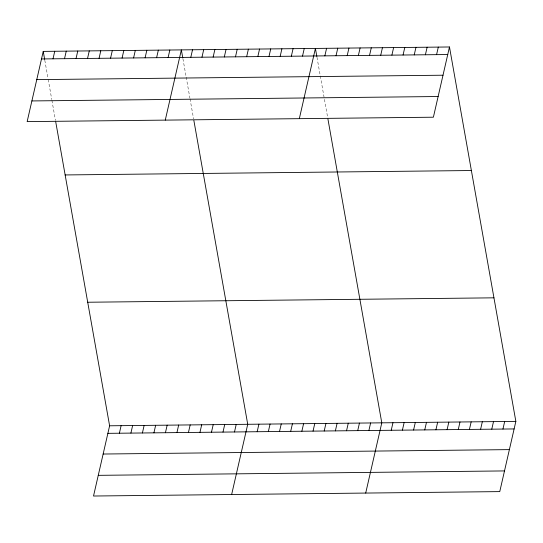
<?xml version="1.0" encoding="UTF-8"?>
<svg xmlns="http://www.w3.org/2000/svg" width="543" height="543" viewBox="0 0 543 543"><rect width="100%" height="100%" fill="white"/><g stroke="black" fill="none" stroke-linecap="round" stroke-linejoin="round"><path stroke-width="0.41" stroke-dasharray="2.71 2.04" d="M316.983 57.259L327.646 117.431M182.923 58.719L186.052 76.366M186.195 77.167L189.887 98.032M190.03 98.833L193.586 118.89M44.797 60.219L47.927 77.866M48.212 79.475L51.768 99.532M51.911 100.333L55.467 120.39"/><path stroke-width="0.81" d="M43.236 51.395L27.15 121.618L433.389 117.207L449.475 46.976L43.236 51.395L44.655 59.418M53.017 58.82L54.741 51.266M64.522 58.698L66.253 51.144M76.034 58.569L77.764 51.015M87.545 58.447L89.276 50.893M99.057 58.318L100.788 50.764M110.562 58.196L112.292 50.642M122.073 58.074L123.804 50.519M133.585 57.945L135.316 50.39M145.096 57.823L146.827 50.268M156.608 57.694L158.339 50.139M168.113 57.572L169.844 50.017M165.269 120.118L181.355 49.888L182.781 57.911M190.797 57.327L192.527 49.773M55.753 121.992L109.611 425.793L93.525 496.024L499.764 491.605L515.85 421.382L449.475 46.976M201.969 57.205L203.7 49.651M119.392 433.226L121.116 425.671M213.141 57.083L214.872 49.528M130.897 433.097L132.628 425.542M224.313 56.961L226.044 49.406M142.409 432.975L144.139 425.42M235.486 56.839L237.216 49.284M153.92 432.852L155.651 425.298M246.658 56.716L248.389 49.162M165.432 432.723L167.163 425.169M257.83 56.594L259.554 49.04M176.937 432.601L178.667 425.047M268.995 56.472L270.726 48.918M188.448 432.472L190.179 424.918M280.168 56.35L281.898 48.802M199.96 432.35L201.691 424.796M291.34 56.234L293.071 48.68M211.471 432.221L213.202 424.674M302.512 56.112L304.243 48.558M222.983 432.099L224.714 424.545M299.329 118.659L315.415 48.436L316.84 56.458M234.488 431.977L236.219 424.422M324.857 55.868L326.587 48.313M231.644 494.524L247.73 424.293L193.871 120.492M336.029 55.746L337.76 48.191M257.172 431.726L258.902 424.171M347.201 55.624L348.932 48.069M268.344 431.604L270.075 424.049M358.373 55.501L360.104 47.947M279.516 431.488L281.247 423.934M369.545 55.379L371.276 47.825M290.688 431.366L292.419 423.811M380.718 55.264L382.442 47.709M301.86 431.244L303.591 423.689M391.89 55.142L393.614 47.587M313.033 431.122L314.764 423.567M403.055 55.019L404.786 47.465M324.205 430.999L325.936 423.445M414.228 54.897L415.958 47.343M335.377 430.877L337.101 423.323M425.4 54.775L427.131 47.221M346.543 430.755L348.273 423.201M436.572 54.653L438.303 47.098M357.715 430.633L359.446 423.078M368.887 430.511L370.618 422.963M365.704 493.064L381.79 422.841L327.931 119.039M391.231 430.273L392.962 422.719M402.404 430.151L404.135 422.597M413.576 430.029L415.307 422.474M424.748 429.907L426.479 422.352M435.92 429.784L437.651 422.23M447.093 429.662L448.823 422.108M458.265 429.54L459.989 421.992M469.43 429.425L471.161 421.87M480.603 429.303L482.333 421.748M491.775 429.18L493.506 421.626M502.947 429.058L504.678 421.504M41.506 58.943L447.744 54.531M36.768 79.631L443.007 75.212M31.888 100.937L438.126 96.525M65.14 174.948L471.378 170.529M87.708 302.241L493.947 297.829M109.611 425.793L515.85 421.382M107.881 433.348L514.119 428.936M103.143 454.029L509.382 449.618M98.263 475.342L504.501 470.924"/></g></svg>
